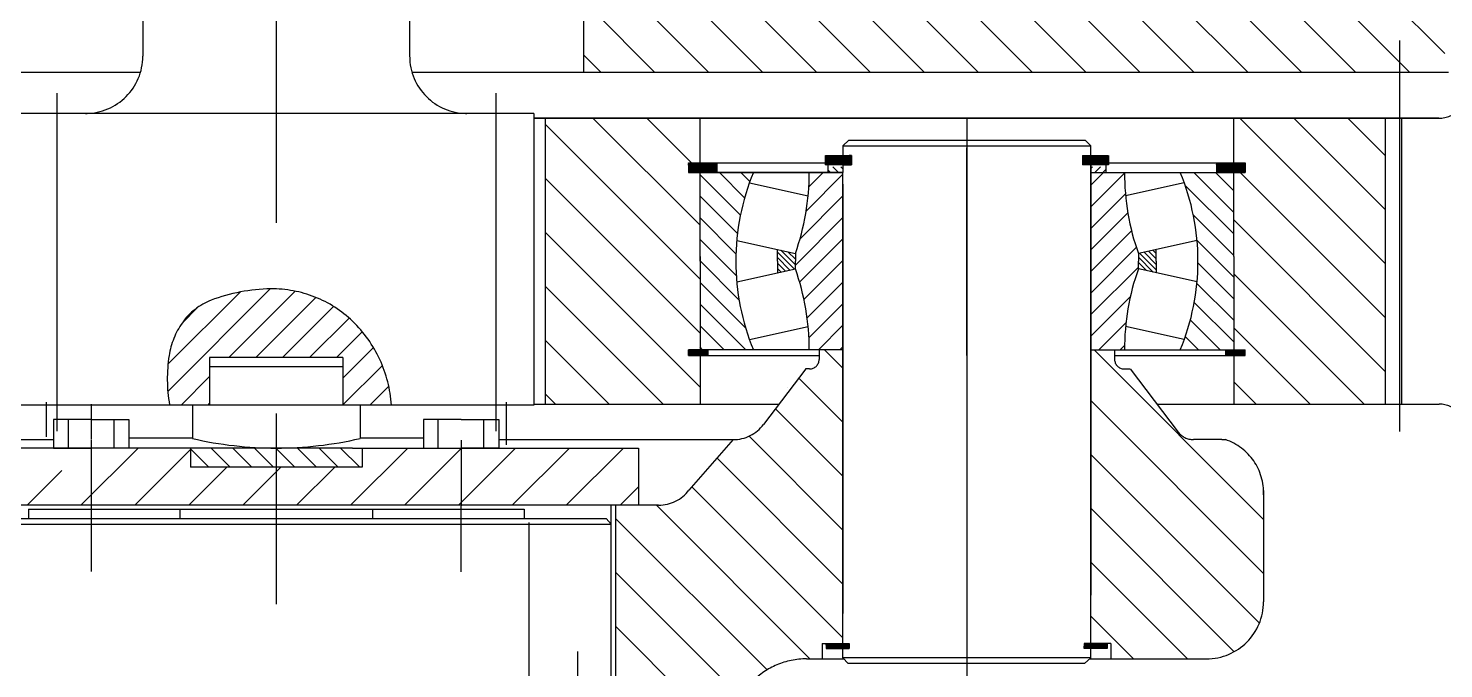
# Model space of a CAD drawing. Header units: millimetres. Extents: x -254 to 20771, y -723 to 14152.
# Drawn here: x 3524 to 4266, y 6045 to 6381 of the extents above; entities that cross this region are included whole.
import ezdxf

# ---------------------------------------------------------------- set-up
doc = ezdxf.new("R2010")
doc.units = ezdxf.units.MM
doc.header["$LTSCALE"] = 500
doc.linetypes.add('G', pattern=[2, 1.25, -0.25, 0.25, -0.25])
doc.linetypes.add('K', pattern=[2.5, 1.25, -0.25, 0.25, -0.25, 0.25, -0.25])
doc.layers.add('05', color=4, linetype='G')
doc.layers.add('07', color=6, linetype='K')
pattern_1 = [(135, (-7145.327245796974, 865.9849433247309), (-14.14213562373095, -14.14213562373095), [])]
pattern_2 = [(314.9999999978389, (1904.590940762768, 9423.83018084427), (-0.07071067812132184, -0.07071067811598766), [])]
pattern_3 = [(224.9999999976978, (-5391.027444942993, 9423.830181128436), (0.07071067811581348, -0.07071067812149602), [])]
pattern_4 = [(44.99999999999999, (-7145.327245796974, 862.9849433247309), (-0.07071067811865474, 0.07071067811865477), [])]

# ---------------------------------------------------------------- blocks, each defined once
blk = doc.blocks.new('weretyrtyryry')
at = {"layer": '07', "linetype": 'K'}
h = blk.add_hatch(dxfattribs=at)
h.set_pattern_fill('_USER', color=6, scale=20, angle=135, style=0, pattern_type=0)
h.set_pattern_definition(pattern_1)
h.paths.add_polyline_path([(-1468.548252279457, 4732.43407762397), (-1506.056066658059, 4732.43407762397), (-1506.056066658059, 4726.43407762397), (-1510.056066658051, 4726.43407762397, -0.04371584273154108), (-1510.551920163887, 4726.43407762397), (-1514.056066658059, 4726.43407762397), (-1514.056066658059, 4732.43407762397), (-1521.57325227928, 4732.43407762397), (-1521.57325227928, 4742.43407762397), (-1929.335752279281, 4742.43407762397), (-1929.335752279281, 4700.422077623971), (-1944.335752279281, 4700.422077623971), (-1944.335752279281, 4667.43407762397), (-1510.447025803083, 4667.43407762397), (-1468.548252279457, 4690.319019373572)])
h.paths.add_polyline_path([(-1415.548252279283, 4719.267406420007), (-1448.548252279188, 4701.242939013846), (-1448.548252279188, 4673.43407762397), (-1434.923252279283, 4673.43407762397), (-1434.923252279283, 4658.43407762397), (-1415.548252279283, 4658.434077623973)])
h.paths.add_polyline_path([(-1415.548252279283, 4719.267406420007), (-1415.548252279283, 4732.43407762397), (-1448.548252279192, 4732.43407762397), (-1448.548252279188, 4701.242939013846)])
h.paths.add_polyline_path([(-2266.760752279284, 4700.422077623971), (-2281.760752279284, 4700.422077623971), (-2281.760752279288, 4742.43407762397), (-2570.685752279283, 4742.43407762397), (-2570.685752279283, 4682.759077619685), (-2590.439851870686, 4682.759077619685), (-2590.439851870686, 4667.434077623973), (-2266.760752279284, 4667.434077623973)])
h.paths.add_polyline_path([(-1733.463340012842, 4642.908670253619), (-1733.463340012842, 4689.547507826253), (-1697.463340012842, 4689.547507826253), (-1697.463340012842, 4642.908670253619)], flags=9)
h.paths.add_polyline_path([(-1884.826314279921, 4656.559677623969), (-1884.826314279921, 4687.224477623971), (-1848.826314279921, 4687.224477623971), (-1848.826314279921, 4656.559677623969)], flags=9)
h.paths.add_polyline_path([(-1667.9571240184, 4711.338515558145), (-1652.786124902572, 4711.338515558145), (-1652.786124902572, 4731.030823250454), (-1667.9571240184, 4731.030823250454)], flags=24)
h.paths.add_polyline_path([(-1519.345536915584, 4720.062890649562), (-1504.174537799756, 4720.062890649562), (-1504.174537799756, 4739.755198341871), (-1519.345536915584, 4739.755198341871)], flags=24)
h = blk.add_hatch(dxfattribs=at)
h.set_pattern_fill('_USER', color=6, scale=20, angle=44.99999999999999, style=0, pattern_type=0)
h.set_pattern_definition([(44.99999999999999, (-7145.327245796974, 865.9849433247309), (-14.14213562373095, 14.14213562373095), [])])
h.paths.add_polyline_path([(-2722.123252279283, 4630.081550040286), (-2775.708510538085, 4658.434077623973), (-2776.173252279283, 4658.434077623973), (-2776.173252279283, 4657.43407762397), (-2795.548252279283, 4657.43407762397), (-2795.548252279283, 4434.883899665114), (-2730.673252279283, 4418.013714809593), (-2730.673252279283, 4478.43407762397, -0.289261294317525), (-2722.123252279283, 4491.976510935601)])
h.paths.add_polyline_path([(-2730.548252279283, 4673.43407762397), (-2752.548252279283, 4673.43407762397), (-2752.548252279283, 4646.179739724612), (-2722.123252279283, 4630.081550040286), (-2722.123252279283, 4644.951890301432, -0.2867567683141176), (-2730.548252279283, 4658.43407762397)])
h.paths.add_polyline_path([(-2752.548252279283, 4673.43407762397), (-2764.791452480024, 4673.43407762397), (-2764.791452480024, 4669.43407762397), (-2771.791452480024, 4669.43407762397), (-2771.791452480024, 4673.43407762397), (-2776.173252279283, 4673.43407762397), (-2776.173252279283, 4658.679977400603), (-2752.548252279283, 4646.179739724612)])
h.paths.add_polyline_path([(-2730.673252279283, 4418.013714809593), (-2795.548252279283, 4434.883899665114), (-2795.548252279283, 4307.43407762397), (-2808.828252279282, 4307.43407762397), (-2808.828252279282, 4257.43407762397), (-2784.923252279283, 4257.43407762397), (-2784.923252279283, 4238.43407762397), (-2730.673252279283, 4238.43407762397)])
h.paths.add_polyline_path([(-2834.828252279282, 4307.43407762397), (-2866.898252279281, 4307.43407762397), (-2866.898252279281, 4257.43407762397), (-2834.828252279282, 4257.43407762397)])
h.paths.add_polyline_path([(-1415.548252279283, 4641.286308918956), (-1488.973252279282, 4612.324624745092), (-1488.973252279282, 4530.070566086335), (-1415.548252279283, 4522.055437070892)])
h.paths.add_polyline_path([(-1458.548252279283, 4642.165733863218), (-1466.548252279432, 4647.183314599766), (-1466.548252279432, 4652.347866202159), (-1468.548252279457, 4652.347866202159), (-1468.548252279457, 4673.43407762397), (-1470.548252279283, 4673.43407762397), (-1470.548252279283, 4668.43407762397), (-1477.548252279283, 4668.43407762397), (-1477.548252279283, 4673.43407762397), (-1480.548252279283, 4673.43407762397), (-1480.548252279283, 4658.43407762397, -0.2867567683141442), (-1488.973252279282, 4644.951890301432), (-1488.973252279282, 4612.324624745092), (-1458.548252279283, 4624.325431568242)])
h.paths.add_polyline_path([(-1415.548252279283, 4657.43407762397), (-1434.923252279283, 4657.43407762397), (-1434.923252279283, 4673.43407762397), (-1448.548252279192, 4673.43407762397), (-1448.548252279188, 4652.347866202159), (-1450.548252279217, 4652.347866202159), (-1450.548252279217, 4647.183314599766), (-1458.548252279283, 4642.165733863203), (-1458.548252279283, 4624.325431568239), (-1415.548252279283, 4641.286308918956)])
h.paths.add_polyline_path([(-1415.548252279283, 4522.055437070892), (-1488.973252279282, 4530.070566086335), (-1488.973252279282, 4491.976510935601, -0.2892612943175812), (-1480.423252279283, 4478.43407762397), (-1480.423252279283, 4391.396765314832), (-1415.548252279283, 4384.642119981389)])
h.paths.add_polyline_path([(-1415.548252279283, 4384.642119981389), (-1480.423252279283, 4391.396765314832), (-1480.423252279283, 4264.85186386876), (-1426.098252279282, 4253.4547937397), (-1426.098252279282, 4257.43407762397), (-1402.268252279284, 4257.43407762397), (-1402.268252279284, 4307.43407762397), (-1407.518252279597, 4307.43407762397), (-1415.548252279283, 4307.43407762397)])
h.paths.add_polyline_path([(-1426.098252279282, 4253.454793739696), (-1480.423252279283, 4264.85186386876), (-1480.423252279283, 4238.43407762397), (-1426.098252279282, 4238.43407762397)])
h.paths.add_polyline_path([(-1344.19825227928, 4307.43407762397), (-1376.26825227928, 4307.43407762397), (-1376.268252279284, 4257.43407762397), (-1344.19825227928, 4257.43407762397)])
h.paths.add_polyline_path([(-1456.002069527733, 4561.264696698367), (-1440.831070411905, 4561.264696698367), (-1440.831070411905, 4580.957004390675), (-1456.002069527733, 4580.957004390675)], flags=24)
h = blk.add_hatch(dxfattribs=at)
h.set_pattern_fill('_USER', color=6, scale=20, angle=135, style=0, pattern_type=0)
h.set_pattern_definition(pattern_1)
h.paths.add_polyline_path([(-1883.218252256918, 4570.93407762397), (-1883.218252256918, 4614.934077619033), (-1889.313107205553, 4614.934077619033), (-1889.313107205549, 4617.934077619033), (-1883.218252256918, 4617.934077619033), (-1883.218252256915, 4643.43407762397), (-1964.466902470931, 4643.43407762397), (-1964.466902470931, 4493.43407762397), (-1883.218252255456, 4493.43407762397), (-1883.218252255936, 4518.934077634261), (-1889.313107207416, 4518.934077634491), (-1889.313107207307, 4521.934077628801), (-1883.218252255994, 4521.934077628808)])
h.paths.add_polyline_path([(-1603.218252301735, 4567.261940249438), (-1603.218252302586, 4521.9340776237), (-1597.123397354781, 4521.934077623471), (-1597.123397354897, 4518.934077623471), (-1603.218252302644, 4518.9340776237), (-1603.218252303128, 4493.43407762397), (-1523.776999174408, 4493.43407762397), (-1523.776999174408, 4598.596669339662)])
h.paths.add_polyline_path([(-1597.123397353031, 4614.934077619033), (-1603.218252301665, 4614.934077619033), (-1603.218252301665, 4570.93407762397), (-1603.218252301735, 4567.261940249438), (-1523.776999174408, 4598.596669339662), (-1523.776999174408, 4643.43407762397), (-1554.387297776228, 4643.43407762397), (-1601.073836756726, 4617.934077619033), (-1597.123397353031, 4617.934077619033)])
h.paths.add_polyline_path([(-1603.218252301665, 4643.43407762397), (-1603.218252301665, 4617.934077619033), (-1601.073836756726, 4617.934077619033), (-1554.387297776224, 4643.43407762397)], flags=17)
h.paths.add_polyline_path([(-1940.202411512919, 4581.408595576726), (-1940.202411512919, 4650.422077623971), (-1904.197687103469, 4650.422077623971), (-1904.197687103469, 4581.408595576726)], flags=9)
h.paths.add_polyline_path([(-1553.296297134924, 4527.224266686735), (-1538.125298019097, 4527.224266686735), (-1538.125298019097, 4546.916574379044), (-1553.296297134924, 4546.916574379044)], flags=24)
h.paths.add_polyline_path([(-1610.319689691218, 4607.661967625438), (-1595.14869057539, 4607.661967625438), (-1595.14869057539, 4627.354275317746), (-1610.319689691218, 4627.354275317746)], flags=9)
h = blk.add_hatch(dxfattribs=at)
h.set_pattern_fill('_USER', color=6, scale=0.1, angle=44.99999999999999, style=0, pattern_type=0)
h.set_pattern_definition(pattern_4)
h.paths.add_polyline_path([(-1889.313107205549, 4619.934077619033), (-1889.313107205549, 4614.934077619033), (-1883.218252256918, 4614.934077619033), (-1883.218252256918, 4619.934077619033)])
h.paths.add_polyline_path([(-1883.218252256918, 4619.934077619033), (-1883.218252256918, 4614.934077619033), (-1874.178067765026, 4614.934077619033), (-1874.178067765026, 4619.934077619033)])
h = blk.add_hatch(dxfattribs=at)
h.set_pattern_fill('_USER', color=6, scale=0.1, angle=135, style=0, pattern_type=0)
h.set_pattern_definition([(135, (-7145.327245796974, 866.9849433247309), (-0.07071067811865478, -0.07071067811865474), [])])
h.paths.add_polyline_path([(-1817.548615736336, 4623.934077619033), (-1817.548615736336, 4618.934077619033), (-1808.218252279292, 4618.934077619033), (-1808.218252279292, 4623.934077619033)])
h.paths.add_polyline_path([(-1808.218252279292, 4618.934077619033), (-1803.806345288695, 4618.934077619033), (-1803.806345288695, 4623.934077619033), (-1808.218252279292, 4623.934077619033)])
h = blk.add_hatch(dxfattribs=at)
h.set_pattern_fill('_USER', color=6, scale=0.1, angle=135, style=0, pattern_type=0)
h.set_pattern_definition([(44.99999999999999, (3658.890741238391, 866.9849433247291), (0.07071067811865475, -0.07071067811865477), [])])
h.paths.add_polyline_path([(-1668.887888822244, 4623.934077619033), (-1668.887888822244, 4618.934077619033), (-1678.218252279288, 4618.934077619033), (-1678.218252279288, 4623.934077619033)])
h.paths.add_polyline_path([(-1678.218252279292, 4618.934077619033), (-1682.630159269886, 4618.934077619033), (-1682.630159269886, 4623.934077619033), (-1678.218252279292, 4623.934077619033)])
h = blk.add_hatch(dxfattribs=at)
h.set_pattern_fill('_USER', color=6, scale=0.1, angle=44.99999999999999, style=0, pattern_type=0)
h.set_pattern_definition(pattern_4)
h.paths.add_polyline_path([(-1603.218252301662, 4619.934077619033), (-1612.25843679354, 4619.934077619033), (-1612.258436793525, 4614.934077619037), (-1603.218252301665, 4614.934077619033)])
h.paths.add_polyline_path([(-1597.123397353012, 4619.934077619037), (-1603.218252301665, 4619.934077619037), (-1603.218252301665, 4614.934077619033), (-1601.073836756726, 4614.934077619033), (-1597.123397353005, 4617.091791748506)], flags=16)
h.paths.add_polyline_path([(-1610.319689691218, 4604.661967625438), (-1595.14869057539, 4604.661967625438), (-1595.14869057539, 4624.354275317746), (-1610.319689691218, 4624.354275317746)], flags=9)
h = blk.add_hatch(dxfattribs=at)
h.set_pattern_fill('_USER', color=6, scale=0.1, angle=44.99999999999999, style=0, pattern_type=0)
h.set_pattern_definition([(135.0000000001876, (3658.890741250709, 862.984943342417), (0.07071067811842324, 0.07071067811888626), [])])
h.paths.add_polyline_path([(-1603.218252301647, 4619.934077619491), (-1597.123397353016, 4619.934077619513), (-1597.123397352998, 4614.934077619513), (-1603.218252301633, 4614.934077619491)])
h.paths.add_polyline_path([(-1612.25843679354, 4619.934077619462), (-1603.218252301647, 4619.934077619495), (-1603.218252301633, 4614.934077619491), (-1612.258436793525, 4614.934077619462)])
at = {"layer": '07', "linetype": 'K', "ltscale": 0.8}
h = blk.add_hatch(dxfattribs=at)
h.set_pattern_fill('U', color=6, scale=8, angle=134.9999999882484, style=0, pattern_type=0)
h.set_pattern_definition([(134.9999999882484, (-1743.218252279292, 4614.934077619033), (-5.656854250652621, -5.656854248332139), [])])
edge = h.paths.add_edge_path()
edge.add_arc((-1743.218252279292, 4568.43407762401), 121.2499999811928, 157.4490302580633, 180.0000000000001, ccw=False)
edge.add_line((-1855.19732396638, 4614.934077619033), (-1883.218252256918, 4614.934077619033))
edge.add_line((-1883.218252256918, 4614.934077619033), (-1883.218252256918, 4568.434077624006))
edge.add_line((-1883.218252256918, 4568.434077624006), (-1883.218252256042, 4521.934077628806))
edge.add_line((-1883.218252256042, 4521.934077628808), (-1855.19732396638, 4521.934077628981))
edge.add_arc((-1743.218252279292, 4568.434077624006), 121.2499999811928, 180, 202.5509697419367, ccw=False)
edge = h.paths.add_edge_path()
edge.add_line((-1631.239180592203, 4521.934077628983), (-1603.218252302542, 4521.93407762881))
edge.add_line((-1603.218252302542, 4521.934077628808), (-1603.218252301665, 4568.434077624008))
edge.add_line((-1603.218252301665, 4568.434077624006), (-1603.218252301665, 4614.934077619033))
edge.add_line((-1603.218252301665, 4614.934077619033), (-1631.239180592203, 4614.934077619033))
edge.add_arc((-1743.218252279292, 4568.43407762401), 121.249999981193, 359.99999999999994, 382.5509697419367, ccw=False)
edge.add_arc((-1743.218252279292, 4568.434077624006), 121.2499999811929, 337.44903025806326, 360, ccw=False)
h = blk.add_hatch(dxfattribs=at)
h.set_pattern_fill('U', color=6, scale=8, angle=224.9999999647452, style=0, pattern_type=0)
h.set_pattern_definition([(224.9999999647452, (-1743.218252279292, 4614.934077619033), (5.656854246011647, -5.656854252973114), [])])
edge = h.paths.add_edge_path()
edge.add_line((-1825.905752278921, 4521.934077628983), (-1808.218252265162, 4521.934077628903))
edge.add_line((-1808.218252265162, 4521.934077628903), (-1808.227552264905, 4614.934077619035))
edge.add_line((-1808.227552264905, 4614.934077619033), (-1825.905752278921, 4614.934077619033))
edge.add_arc((-1953.218252258279, 4614.934077619033), 127.3124999793561, 340.5215562889446, 360, ccw=False)
edge.add_line((-1833.192227070866, 4572.481446031525), (-1833.192227070866, 4568.434077624006))
edge.add_line((-1833.192227070866, 4568.434077624006), (-1833.192227070866, 4564.386709216487))
edge.add_arc((-1953.218252258279, 4521.934077628983), 127.3124999793562, 360, 379.47844371105543, ccw=False)
edge = h.paths.add_edge_path()
edge.add_line((-1678.218252293422, 4521.934077628903), (-1660.530752279663, 4521.934077628983))
edge.add_arc((-1533.218252300305, 4521.934077628983), 127.3124999793563, 160.5215562889447, 180, ccw=False)
edge.add_line((-1653.244277487718, 4564.386709216491), (-1653.244277487718, 4568.43407762401))
edge.add_line((-1653.244277487718, 4568.434077624006), (-1653.244277487718, 4572.481446031525))
edge.add_arc((-1533.218252300305, 4614.934077619033), 127.3124999793559, 180, 199.4784437110554, ccw=False)
edge.add_line((-1660.530752279663, 4614.934077619033), (-1678.208952293679, 4614.934077619033))
edge.add_line((-1678.208952293679, 4614.934077619033), (-1678.218252293422, 4521.934077628899))
at = {"layer": '07', "linetype": 'K'}
h = blk.add_hatch(dxfattribs=at)
h.set_pattern_fill('_USER', color=6, scale=3, angle=135, style=0, pattern_type=0)
h.set_pattern_definition([(135, (-7145.327245796974, 865.9849433247309), (-2.121320343559643, -2.121320343559642), [])])
h.paths.add_polyline_path([(-1816.1760261697, 4617.934077619033), (-1816.1760261697, 4614.934077619033), (-1808.218252279292, 4614.934077619033), (-1808.218252279292, 4617.934077619037)])
h = blk.add_hatch(dxfattribs=at)
h.set_pattern_fill('_USER', color=6, scale=3, angle=135, style=0, pattern_type=0)
h.set_pattern_definition([(44.99999999999999, (3658.890741238391, 865.9849433247291), (2.121320343559642, -2.121320343559643), [])])
h.paths.add_polyline_path([(-1670.260478388884, 4617.934077619033), (-1670.260478388884, 4614.934077619033), (-1678.218252279288, 4614.934077619033), (-1678.218252279288, 4617.934077619037)])
h = blk.add_hatch(dxfattribs=at)
h.set_pattern_fill('_USER', color=6, scale=3, angle=44.99999999999999, style=0, pattern_type=0)
h.set_pattern_definition([(44.99999999999999, (-7145.327245796974, 865.9849433247309), (-2.121320343559642, 2.121320343559643), [])])
h.paths.add_polyline_path([(-1612.258436793525, 4617.934077619462), (-1603.218252301633, 4617.934077619491), (-1603.218252301622, 4614.934077619495), (-1612.258436793514, 4614.934077619462)])
at = {"layer": '07', "linetype": 'K', "ltscale": 0.8}
h = blk.add_hatch(dxfattribs=at)
h.set_pattern_fill('U', color=6, scale=2, angle=134.9999999882484, style=0, pattern_type=0)
h.set_pattern_definition([(134.9999999882484, (-1743.218252279292, 4614.934077619033), (-1.414213562663155, -1.414213562083035), [])])
h.paths.add_polyline_path([(-1842.567227071077, 4562.310816359313), (-1833.192227070866, 4564.386709216491), (-1833.192227070866, 4568.434077624006), (-1833.192227070866, 4572.481446031525), (-1842.567227071077, 4574.557338888702), (-1842.567227071077, 4568.434077624006)])
h.paths.add_polyline_path([(-1643.869277487507, 4568.434077624006), (-1643.869277487507, 4574.557338888702), (-1653.244277487718, 4572.481446031525), (-1653.244277487718, 4568.434077624006), (-1653.244277487718, 4564.386709216491), (-1643.869277487507, 4562.310816359313)])
at = {"layer": '07', "linetype": 'K'}
h = blk.add_hatch(dxfattribs=at)
h.set_pattern_fill('_USER', color=6, scale=10, angle=44.99999999999999, style=0, pattern_type=0)
h.set_pattern_definition([(44.99999999999999, (-3402.529789341874, 6191.239508634389), (-7.071067811865474, 7.071067811865476), [])])
h.paths.add_polyline_path([(-2154.7996864016, 4536.169690651068, 0.1145785963615381), (-2161.761019929667, 4518.923976483617, 0.08206382971309796), (-2161.547663822474, 4493.122363539262, 0.0008389210898826423), (-2161.514624168738, 4492.93407762397), (-2140.548252279283, 4492.93407762397), (-2140.548252279283, 4517.93407762397), (-2105.548252279283, 4517.93407762397), (-2105.548252279283, 4553.864544313645, 0.01177764112089344), (-2108.40715398075, 4553.89502973498, 0.08824449725197735), (-2139.741903545591, 4547.903682876162, 0.1496071381042192)])
h.paths.add_polyline_path([(-2105.548252279283, 4517.93407762397), (-2070.548252279283, 4517.93407762397), (-2070.548252279283, 4492.93407762397), (-2045.14460294679, 4492.93407762397, 0.1872768381045967), (-2065.508029368573, 4536.910096053234, 0.1852399639918359), (-2105.548252279283, 4553.864544313645)])
h = blk.add_hatch(dxfattribs=at)
h.set_pattern_fill('_USER', color=6, scale=20, angle=135, style=0, pattern_type=0)
h.set_pattern_definition(pattern_1)
h.paths.add_polyline_path([(-2532.878252279281, 4520.487047514849), (-2540.493609762858, 4521.934077626243), (-2545.378252279281, 4521.934077626058), (-2545.378252279281, 4516.934077629085, -0.4142135623737038), (-2550.378252279292, 4511.934077629085), (-2551.270497455111, 4511.934077629088), (-2552.457831812599, 4511.934077629088), (-2553.496089218492, 4511.934077629088), (-2578.764718171626, 4478.796331859678, -0.2339646167216591), (-2586.716625998108, 4474.859925012184), (-2601.666893196105, 4474.859925012184), (-2603.548252279283, 4474.859925012184, 0.3325702657033952), (-2623.548252279283, 4445.859925012206), (-2623.548252279283, 4389.859925007211, 0.1229571111519512), (-2620.027097626598, 4375.757770949305), (-2540.691923220571, 4367.859925007211), (-2532.878252279299, 4367.859925007211)])
h.paths.add_polyline_path([(-2620.027097626598, 4375.757770949305, 0.2771414954476824), (-2593.548252279283, 4359.859925007211), (-2543.483167449134, 4359.859925007211), (-2543.483167449134, 4368.137794402079)])
h.paths.add_polyline_path([(-2283.598252279282, 4440.43407762397), (-2306.328442908396, 4440.43407762397, -0.2337904162051324), (-2322.224243088715, 4448.296386878716), (-2345.297868768344, 4474.859925012184, -0.2339646167216165), (-2361.201684421309, 4482.732738707171), (-2365.77919007106, 4488.735763990448), (-2402.878252279281, 4495.785132353718), (-2402.878252279281, 4383.696761437957), (-2402.878252279281, 4367.859925007211), (-2392.034901189318, 4367.859925007211), (-2392.034901189318, 4359.859925007211), (-2383.808252279285, 4359.859925007211, -0.414213562373105), (-2343.808252279285, 4319.859925007211), (-2343.808252279281, 4203.43407762397), (-2288.424655533892, 4203.43407762397), (-2283.598252279282, 4208.26048087858)])
h.paths.add_polyline_path([(-1808.218252279288, 4521.934077628903), (-1820.718252279292, 4521.934077628888), (-1820.718252279292, 4516.934077629085, -0.4142135623730112), (-1825.718252279292, 4511.934077629085), (-1827.627831812601, 4511.934077629085), (-1849.894820137257, 4482.732738707167, -0.233964616721616), (-1865.798635790221, 4474.859925012184), (-1889.006234294879, 4448.316036414872, -0.2341162140597938), (-1904.917019230094, 4440.43407762397), (-1927.498252279283, 4440.43407762397), (-1927.49825227928, 4208.607674369363), (-1922.32465553389, 4203.43407762397), (-1867.288252279281, 4203.43407762397), (-1867.288252279284, 4319.859925007211, -0.4142135623730998), (-1827.288252279284, 4359.859925007211), (-1819.061603369255, 4359.859925007211), (-1819.061603369255, 4367.859925007211), (-1808.218252279288, 4367.859925007211)])
h.paths.add_polyline_path([(-1587.548252279283, 4448.116794003312, 0.3113914953812779), (-1607.548252279283, 4474.859925007211), (-1609.42961136246, 4474.859925007211), (-1624.379878560458, 4474.859925007211, -0.2339646167216349), (-1632.33178638694, 4478.796331854704), (-1657.600415343864, 4511.934077629085), (-1658.638672745974, 4511.934077629085), (-1659.826007103462, 4511.934077629085), (-1660.718252279281, 4511.934077629085, -0.4142135623737038), (-1665.718252279292, 4516.934077629085), (-1665.718252279288, 4521.934077628885), (-1678.218252279285, 4521.934077628903), (-1678.218252279277, 4411.990754890612), (-1587.548252279283, 4402.550389690099)])
h.paths.add_polyline_path([(-1587.548252279283, 4402.550389690099), (-1678.218252279277, 4411.990754890616), (-1678.218252279277, 4367.859925007211), (-1667.613337109438, 4367.859925007211), (-1667.613337109435, 4359.859925007211), (-1617.548252279283, 4359.859925007211, 0.4142135623730906), (-1587.548252279283, 4389.859925007211)])
h.paths.add_polyline_path([(-2543.102840589831, 4358.300208250999), (-2527.931841474003, 4358.300208250999), (-2527.931841474003, 4377.992515943308), (-2543.102840589831, 4377.992515943308)], flags=9)
h.paths.add_polyline_path([(-1896.267630645822, 4341.512366929692), (-1881.096631529994, 4341.512366929692), (-1881.096631529994, 4361.204674622), (-1896.267630645822, 4361.204674622)], flags=24)
at = {"layer": '07', "linetype": 'K', "ltscale": 0.8}
h = blk.add_hatch(dxfattribs=at)
h.set_pattern_fill('_USER', color=6, scale=0.1, angle=44.99999999999999, style=0, pattern_type=0)
h.set_pattern_definition(pattern_2)
h.paths.add_polyline_path([(-1879.018461501086, 4521.934077634101), (-1879.018461501199, 4518.934077634101), (-1889.313107207419, 4518.934077634491), (-1889.313107207307, 4521.934077634491)])
h = blk.add_hatch(dxfattribs=at)
h.set_pattern_fill('_USER', color=6, scale=0.1, angle=44.99999999999999, style=0, pattern_type=0)
h.set_pattern_definition(pattern_2)
h.paths.add_polyline_path([(-1879.018461501086, 4521.934077634101), (-1879.018461501199, 4518.934077634105), (-1889.313107207419, 4518.934077634491), (-1889.313107207307, 4521.934077634491)])
h = blk.add_hatch(dxfattribs=at)
h.set_pattern_fill('_USER', color=6, scale=0.1, angle=44.99999999999999, style=0, pattern_type=0)
h.set_pattern_definition(pattern_3)
h.paths.add_polyline_path([(-1607.418043060998, 4521.934077623522), (-1607.418043061121, 4518.934077623522), (-1597.123397354901, 4518.934077623111), (-1597.123397354777, 4521.934077623111)])
h = blk.add_hatch(dxfattribs=at)
h.set_pattern_fill('_USER', color=6, scale=0.1, angle=44.99999999999999, style=0, pattern_type=0)
h.set_pattern_definition(pattern_3)
h.paths.add_polyline_path([(-1607.418043060998, 4521.934077623522), (-1607.418043061121, 4518.934077623522), (-1597.123397354901, 4518.934077623111), (-1597.123397354777, 4521.934077623111)])
at = {"layer": '07', "linetype": 'K'}
h = blk.add_hatch(dxfattribs=at)
h.set_pattern_fill('_USER', color=6, scale=20, angle=44.99999999999999, style=0, pattern_type=0)
h.set_pattern_definition([(44.99999999999999, (-3402.529789341874, 6191.239508634389), (-14.14213562373095, 14.14213562373095), [])])
h.paths.add_polyline_path([(-1915.548252279283, 4440.43407762397), (-1915.548252279283, 4470.43407762397), (-2008.587905812694, 4470.43407762397), (-2008.671433589481, 4440.43407762397)])
h.paths.add_polyline_path([(-2060.548252279283, 4470.43407762397), (-2060.548252279283, 4460.43407762397), (-2105.548252279283, 4460.43407762397), (-2105.548252279283, 4440.43407762397), (-2008.671433589481, 4440.43407762397), (-2008.587905812694, 4470.43407762397)])
h.paths.add_polyline_path([(-2105.548252279283, 4440.43407762397), (-2105.548252279283, 4460.43407762397), (-2150.548252279283, 4460.43407762397), (-2150.548252279283, 4470.434077623973), (-2202.570868514706, 4470.434077623973), (-2202.570868514706, 4440.43407762397)])
h.paths.add_polyline_path([(-2294.77882094803, 4470.434077623973), (-2295.548252279283, 4470.434077623973), (-2295.548252279283, 4440.43407762397), (-2202.570868514706, 4440.43407762397), (-2202.570868514706, 4456.32149355605)])
h.paths.add_polyline_path([(-2170.910949860181, 4441.421077490653), (-2155.739950744357, 4441.421077490653), (-2155.739950744357, 4461.11338518296), (-2170.910949860181, 4461.11338518296)], flags=24)
h = blk.add_hatch(dxfattribs=at)
h.set_pattern_fill('_USER', color=6, scale=8, angle=-45.00000000000001, style=0, pattern_type=0)
h.set_pattern_definition([(315, (-3402.529789341874, 6191.239508634389), (5.656854249492381, 5.656854249492379), [])])
h.paths.add_polyline_path([(-2105.548252279283, 4470.434077623971), (-2105.548252279283, 4460.43407762397), (-2060.548252279283, 4460.43407762397), (-2060.548252279283, 4470.43407762397), (-2065.548252279283, 4470.43407762397)])
h.paths.add_polyline_path([(-2105.548252279283, 4460.43407762397), (-2105.548252279283, 4470.434077623971), (-2145.548252279283, 4470.434077623973), (-2150.548252279283, 4470.434077623973), (-2150.548252279283, 4460.43407762397)])
at = {"layer": '07', "linetype": 'K', "ltscale": 0.8}
h = blk.add_hatch(dxfattribs=at)
h.set_pattern_fill('_USER', color=6, scale=0.1, angle=44.99999999999999, style=0, pattern_type=0)
h.set_pattern_definition([(44.99999999999999, (1904.471722619577, -536.5361783456701), (-0.07071067811865474, 0.07071067811865477), [])])
h.paths.add_polyline_path([(-1817.061603369255, 4367.859925007211), (-1817.061603369255, 4365.359925007207), (-1804.925246291785, 4365.359925007211), (-1804.925246291785, 4367.859925007211)])
h = blk.add_hatch(dxfattribs=at)
h.set_pattern_fill('_USER', color=6, scale=0.1, angle=44.99999999999999, style=0, pattern_type=0)
h.set_pattern_definition([(135, (-5391.146663098267, -536.5361783456683), (0.07071067811865477, 0.07071067811865474), [])])
h.paths.add_polyline_path([(-1669.613337109442, 4367.859925007211), (-1669.613337109438, 4365.359925007211), (-1681.749694186912, 4365.359925007211), (-1681.749694186909, 4367.859925007211)])
at = {"layer": '05', "color": 4, "linetype": 'G', "ltscale": 0.8}
blk.add_line((-2105.548252279283, 5088.605205161479), (-2105.548252279283, 3453.043283017312), dxfattribs=at)
at = {"layer": '05', "color": 4, "linetype": 'G'}
blk.add_line((-1743.218252279281, 4643.43407762397), (-1743.218252279281, 4316.662972804166), dxfattribs=at)
at = {"layer": '07', "color": 6, "linetype": 'K', "ltscale": 0.8}
for p, q in [((-2175.548252279283, 4796.93407762397), (-2175.548252279283, 4675.93407762397)), ((-2035.548252279283, 4796.93407762397), (-2035.548252279283, 4675.93407762397)), ((-1944.335752279281, 4700.422077623971), (-1944.335752279281, 4667.434077623973)), ((-1516.268252279284, 4684.168933876022), (-1516.268252279284, 4479.119597728484)), ((-2176.930076236773, 4667.434077623973), (-2720.548252279283, 4667.434077623973)), ((-1490.548252279283, 4667.43407762397), (-2034.166428321792, 4667.43407762397)), ((-1944.335752279281, 4667.43407762397), (-2034.166428321792, 4667.43407762397)), ((-2220.694752279282, 4656.561377538012), (-2220.694752279282, 4479.233273124581)), ((-1990.401752279284, 4656.561377538012), (-1990.401752279284, 4479.233273124581)), ((-1970.406752279281, 4645.93407762397), (-2240.689752279284, 4645.93407762397)), ((-1970.406752279281, 4645.93407762397), (-1970.406752279281, 4492.93407762397)), ((-1495.548252279283, 4643.43407762397), (-1970.406752279281, 4643.43407762397)), ((-1970.406752279281, 4643.43407762397), (-1495.548252279283, 4643.43407762397)), ((-1883.218252256918, 4614.934077619033), (-1883.218252256918, 4643.43407762397)), ((-1603.218252301665, 4570.93407762397), (-1603.218252301665, 4643.43407762397)), ((-1523.776999174408, 4643.43407762397), (-1523.776999174408, 4493.43407762397)), ((-1515.173252279283, 4643.43407762397), (-1515.173252279283, 4493.43407762397)), ((-1808.218252279292, 4628.934077619033), (-1808.218252279292, 4614.934077619033)), ((-1743.218252279292, 4518.934077628943), (-1743.218252279292, 4627.934077618997)), ((-1678.218252279277, 4360.359925007211), (-1678.218252279292, 4628.934077619033)), ((-1889.313107205549, 4618.934077619037), (-1889.313107205553, 4614.934077619033)), ((-1678.218252279292, 4618.859925007211), (-1678.218252279292, 4393.264181182753)), ((-1597.123397353016, 4619.934077619513), (-1597.123397352998, 4614.934077619513)), ((-1597.123397353016, 4619.934077619513), (-1597.123397352998, 4614.934077619513)), ((-1889.313107205553, 4614.934077619033), (-1808.218252279292, 4614.934077619033)), ((-1808.218252279292, 4614.934077619033), (-1883.218252256918, 4614.934077619033)), ((-1883.218252256918, 4568.434077624006), (-1883.218252256918, 4614.934077619033)), ((-1808.218252265162, 4521.934077628983), (-1808.227552264905, 4614.934077619033)), ((-1678.218252293422, 4521.934077628972), (-1678.208952293679, 4614.934077619033)), ((-1678.218252279292, 4614.934077619033), (-1597.123397353031, 4614.934077619033)), ((-1678.218252279292, 4614.934077619033), (-1603.218252301665, 4614.934077619033)), ((-1857.278543600232, 4609.565725283948), (-1826.490275717815, 4602.748323110034)), ((-1808.218252279288, 4360.359925007211), (-1808.218252279292, 4610.859925007211)), ((-1808.218252279292, 4608.859925007211), (-1808.218252279292, 4383.696761437957)), ((-1629.157960958351, 4609.565725283948), (-1659.946228840769, 4602.748323110034)), ((-1863.980494953283, 4579.298848205442), (-1833.192227070866, 4572.481446031525)), ((-1842.567227071077, 4568.434077624006), (-1842.567227071077, 4574.557338888702)), ((-1622.456009605301, 4579.298848205442), (-1653.244277487718, 4572.481446031525)), ((-1643.869277487507, 4568.434077624006), (-1643.869277487507, 4574.557338888702)), ((-1883.218252256918, 4570.93407762397), (-1883.218252255456, 4493.434077623966)), ((-1842.567227071077, 4568.434077624006), (-1842.567227071077, 4562.310816359313)), ((-1833.192227070866, 4572.481446031525), (-1833.192227070866, 4568.434077624006)), ((-1833.192227070866, 4564.386709216491), (-1833.192227070866, 4568.434077624006)), ((-1653.244277487718, 4572.481446031525), (-1653.244277487718, 4568.434077624006)), ((-1653.244277487718, 4564.386709216491), (-1653.244277487718, 4568.434077624006)), ((-1643.869277487507, 4568.434077624006), (-1643.869277487507, 4562.310816359313)), ((-1603.218252301665, 4570.93407762397), (-1603.218252303124, 4493.43407762397)), ((-1863.980494953283, 4557.569307042573), (-1833.192227070866, 4564.386709216491)), ((-1622.456009605301, 4557.569307042573), (-1653.244277487718, 4564.386709216491)), ((-1857.278543600232, 4527.302429964067), (-1826.490275717815, 4534.119832137982)), ((-1629.157960958351, 4527.302429964067), (-1659.946228840769, 4534.119832137982)), ((-1808.218252279292, 4521.934077628903), (-1889.313107205553, 4521.934077628801)), ((-1808.218252279292, 4521.934077631431), (-1889.313107207307, 4521.934077634491)), ((-1808.218252279292, 4521.934077631431), (-1889.313107207307, 4521.934077634491)), ((-1808.218252279292, 4521.934077628903), (-1889.313107205553, 4521.934077628801)), ((-1889.313107207419, 4518.934077634491), (-1889.313107207307, 4521.934077634491)), ((-1889.313107207419, 4518.934077634491), (-1889.313107207307, 4521.934077634491)), ((-1889.313107207419, 4518.934077634491), (-1820.718252279292, 4518.934077631904)), ((-1889.313107207419, 4518.934077634491), (-1820.718252279292, 4518.934077631904)), ((-1879.018461501199, 4518.934077634101), (-1879.018461501086, 4521.934077634101)), ((-1879.018461501199, 4518.934077634101), (-1879.018461501086, 4521.934077634101)), ((-1820.718252279292, 4521.9340776319), (-1820.718252279292, 4516.934077629085)), ((-1678.218252279292, 4521.934077628903), (-1603.218252302542, 4521.934077628808)), ((-1678.218252279292, 4521.934077626527), (-1597.123397354784, 4521.934077623471)), ((-1678.218252279292, 4521.934077626527), (-1597.123397354784, 4521.934077623471)), ((-1678.218252279292, 4521.934077628903), (-1603.218252302542, 4521.934077628808)), ((-1665.718252279292, 4521.9340776319), (-1665.718252279292, 4516.934077629085)), ((-1665.718252279292, 4518.934077626058), (-1597.123397354897, 4518.934077623471)), ((-1665.718252279292, 4518.934077626058), (-1597.123397354897, 4518.934077623471)), ((-1607.418043061121, 4518.934077623522), (-1607.418043060998, 4521.934077623522)), ((-1607.418043061121, 4518.934077623522), (-1607.418043060998, 4521.934077623522)), ((-1597.123397354897, 4518.934077623468), (-1597.123397354784, 4521.934077623471)), ((-1597.123397354901, 4518.934077623111), (-1597.123397354777, 4521.934077623111)), ((-1597.123397354901, 4518.934077623111), (-1597.123397354777, 4521.934077623111)), ((-1597.123397354897, 4518.934077623468), (-1597.123397354784, 4521.934077623471)), ((-1827.627831812601, 4511.934077629085), (-1849.894820137257, 4482.732738707167)), ((-1826.610497455122, 4511.934077629085), (-1827.79783181261, 4511.934077629085)), ((-1825.718252279299, 4511.934077629085), (-1826.610497455122, 4511.934077629085)), ((-1660.718252279285, 4511.934077629085), (-1659.826007103462, 4511.934077629085)), ((-1659.826007103462, 4511.934077629085), (-1658.638672745974, 4511.934077629085)), ((-1658.638672745974, 4511.934077629085), (-1657.770415343874, 4511.934077629085)), ((-1657.600415343864, 4511.934077629085), (-1632.33178638694, 4478.796331854704)), ((-1837.110497455129, 4501.934077629125), (-1837.110497455129, 4501.934077629132)), ((-1970.406752279281, 4492.93407762397), (-2240.689752279284, 4492.93407762397)), ((-2226.198252279284, 4494.43407762397), (-2226.198252279284, 4476.295131616444)), ((-2202.570868514706, 4493.43407762397), (-2202.570868514706, 4475.295131616444)), ((-2149.548252279283, 4492.93407762397), (-2149.548252279283, 4475.434077623973)), ((-2061.548252279283, 4492.93407762397), (-2061.548252279283, 4475.43407762397)), ((-1984.898252279281, 4494.43407762397), (-1984.898252279281, 4476.295131616444)), ((-1970.406752279281, 4493.43407762397), (-1841.73469469384, 4493.43407762397)), ((-1643.493552462633, 4493.43407762397), (-1495.423252279283, 4493.43407762397)), ((-2222.345868514976, 4485.43407762433), (-2222.345868514976, 4470.434077623973)), ((-2202.570868514706, 4485.43407762433), (-2222.345868514976, 4485.43407762433)), ((-2214.570868514909, 4470.434077623973), (-2214.570868514909, 4485.43407762433)), ((-2202.570868514706, 4485.43407762433), (-2182.795868514428, 4485.43407762433)), ((-2190.570868514495, 4470.434077623973), (-2190.570868514495, 4485.43407762433)), ((-2182.795868514428, 4485.43407762433), (-2182.795868514428, 4470.43407762397)), ((-2028.362905812965, 4485.43407762433), (-2028.362905812965, 4470.43407762397)), ((-2008.587905812694, 4485.43407762433), (-2028.362905812965, 4485.43407762433)), ((-2020.587905812898, 4470.434077623973), (-2020.587905812898, 4485.43407762433)), ((-2008.587905812694, 4485.43407762433), (-1988.812905812416, 4485.43407762433)), ((-1996.587905812483, 4470.43407762397), (-1996.587905812483, 4485.43407762433)), ((-1988.812905812416, 4485.43407762433), (-1988.812905812416, 4470.43407762397)), ((-1984.909823054704, 4490.278295247204), (-1984.909823054704, 4472.139349239678)), ((-2345.297868768344, 4474.859925012184), (-2222.345868514976, 4474.859925012184)), ((-2145.548252279283, 4470.434077623973), (-2295.548252279283, 4470.434077623973)), ((-2222.345868514976, 4470.434077623973), (-2202.570868514706, 4470.434077623973)), ((-2202.570868514706, 4474.859925012184), (-2202.570868514706, 4405.721880429952)), ((-2182.795868514428, 4470.43407762397), (-2202.570868514706, 4470.434077623973)), ((-2182.795868514428, 4475.859925012184), (-2149.548252279283, 4475.859925012184)), ((-2065.548252279283, 4470.43407762397), (-2145.548252279283, 4470.434077623973)), ((-2065.548252279283, 4470.43407762397), (-1915.548252279283, 4470.43407762397)), ((-2061.548252279283, 4475.859925012184), (-2028.347875496054, 4475.859925012184)), ((-2028.362905812965, 4470.43407762397), (-2008.587905812694, 4470.43407762397)), ((-2008.576335037271, 4474.589860000735), (-2008.768832529657, 4405.452083399443)), ((-1988.812905812416, 4470.43407762397), (-2008.587905812694, 4470.43407762397)), ((-1988.800506457263, 4474.859925012188), (-1865.798635790221, 4474.859925012184)), ((-1865.798635790221, 4474.859925012184), (-1889.006234294886, 4448.316036414864)), ((-1609.42961136246, 4474.859925007211), (-1624.379878560458, 4474.859925007211)), ((-1609.42961136246, 4474.859925007211), (-1607.548252279283, 4474.859925007211)), ((-1947.330155533889, 3863.793903061509), (-1947.330155533889, 4451.140974703478)), ((-1587.548252279283, 4448.116794003312), (-1587.548252279283, 4389.859925007211)), ((-1904.917019230094, 4440.43407762397), (-2306.328442908396, 4440.43407762397)), ((-2278.098252279282, 4433.43407762397), (-1932.6510587885, 4433.43407762397)), ((-2235.548252279283, 4438.43407762397), (-2235.548252279283, 4433.43407762397)), ((-2226.198252279284, 4433.43407762397), (-1932.477462043111, 4433.43407762397)), ((-2156.048252279283, 4438.43407762397), (-2156.048252279283, 4433.43407762397)), ((-2055.048252279283, 4438.43407762397), (-2055.048252279283, 4433.43407762397)), ((-1975.548252279283, 4438.43407762397), (-1975.548252279283, 4433.43407762397)), ((-1929.82465553389, 4430.43407762397), (-1932.477462043107, 4433.43407762397)), ((-1929.82465553389, 4210.93407762397), (-1929.82465553389, 4440.43407762397)), ((-1927.498252279283, 4440.43407762397), (-1927.498252279283, 4208.607674369359)), ((-2281.098252279282, 4430.43407762397), (-1929.82465553389, 4430.43407762397)), ((-1973.048252279283, 4431.43407762397), (-1973.048252279283, 3894.434077623926)), ((-1819.061603369255, 4367.859925007211), (-1819.061603369255, 4359.859925007211)), ((-1819.061603369255, 4367.859925007211), (-1804.925246291785, 4367.859925007211)), ((-1817.061603369255, 4367.859925007211), (-1817.061603369255, 4365.359925007211)), ((-1804.925246291785, 4367.859925007207), (-1804.925246291785, 4365.359925007211)), ((-1667.613337109438, 4367.859925007211), (-1681.749694186909, 4367.859925007211)), ((-1681.749694186909, 4367.859925007207), (-1681.749694186912, 4365.359925007211)), ((-1669.613337109438, 4367.859925007211), (-1669.613337109438, 4365.359925007211)), ((-1667.613337109438, 4367.859925007211), (-1667.613337109438, 4359.859925007211)), ((-1827.288252279284, 4359.859925007211), (-1807.75799159931, 4359.859925007211)), ((-1817.061603369255, 4365.359925007211), (-1804.925246291785, 4365.359925007211)), ((-1669.613337109438, 4365.359925007211), (-1681.749694186912, 4365.359925007211)), ((-1678.757991599296, 4359.859925007211), (-1617.548252279283, 4359.859925007211))]:
    blk.add_line(p, q, dxfattribs=at)
at = {"layer": '07', "color": 6, "linetype": 'K'}
for p, q in [((-1964.466902470931, 4643.43407762397), (-1964.466902470931, 4493.43407762397)), ((-1808.218252279292, 4628.934077619033), (-1805.218252279292, 4631.934077619033)), ((-1808.218252279292, 4628.934077619033), (-1678.218252279292, 4628.934077619033)), ((-1805.218252279292, 4631.934077619033), (-1681.218252279292, 4631.934077619033)), ((-1678.218252279292, 4628.934077619033), (-1681.218252279292, 4631.934077619033)), ((-1889.313107205549, 4619.934077619033), (-1803.806345288695, 4619.934077619033)), ((-1817.548615736336, 4623.934077619033), (-1817.548615736336, 4618.934077619033)), ((-1816.1760261697, 4618.934077619033), (-1816.1760261697, 4614.934077619033)), ((-1808.218252279292, 4618.934077619033), (-1803.806345288695, 4618.934077619033)), ((-1803.806345288695, 4623.934077619033), (-1803.806345288695, 4618.934077619033)), ((-1682.630159269886, 4623.934077619033), (-1682.630159269886, 4618.934077619033)), ((-1682.630159269886, 4619.934077619033), (-1597.123397353016, 4619.934077619033)), ((-1678.218252279292, 4618.934077619033), (-1682.630159269886, 4618.934077619033)), ((-1670.26047838888, 4618.934077619033), (-1670.260478388884, 4614.934077619033)), ((-1668.887888822244, 4623.934077619033), (-1668.887888822244, 4618.934077619033)), ((-1612.258436793532, 4619.934077619033), (-1612.258436793514, 4614.934077619462)), ((-1612.258436793532, 4619.934077619033), (-1612.258436793514, 4614.934077619462)), ((-2070.548252279283, 4517.93407762397), (-2140.548252279283, 4517.93407762397)), ((-2140.548252279283, 4517.93407762397), (-2140.548252279283, 4492.93407762397)), ((-2070.548252279283, 4517.93407762397), (-2070.548252279283, 4492.93407762397)), ((-2070.548252279283, 4512.93407762397), (-2140.548252279283, 4512.93407762397)), ((-2150.548252279283, 4470.434077623973), (-2150.548252279283, 4460.43407762397)), ((-2060.548252279283, 4470.43407762397), (-2060.548252279283, 4460.43407762397)), ((-1915.548252279283, 4470.43407762397), (-1915.548252279283, 4440.43407762397)), ((-2060.548252279283, 4460.43407762397), (-2150.548252279283, 4460.43407762397)), ((-2235.548252279283, 4438.43407762397), (-1975.548252279283, 4438.43407762397)), ((-1678.218252279274, 4360.359925007211), (-1808.218252279288, 4360.359925007211)), ((-1808.218252279288, 4360.359925007211), (-1805.456688199416, 4357.359925007211)), ((-1678.218252279274, 4360.359925007211), (-1681.456688199398, 4357.359925007211)), ((-1681.456688199398, 4357.359925007211), (-1805.456688199416, 4357.359925007211))]:
    blk.add_line(p, q, dxfattribs=at)
blk.add_lwpolyline([(-2045.144602946791, 4492.93407762397, 0.187276801141577), (-2065.508022480982, 4536.910089416222, 0.1974484171570271), (-2108.407153980755, 4553.89502973498, 0.08824449725196645), (-2139.741903545592, 4547.90368287616, 0.1496071381042182), (-2154.799686401601, 4536.16969065107, 0.1145785963615219), (-2161.761019929664, 4518.92397648362, 0.08206382971307297), (-2161.547663822478, 4493.122363539274, 0.0008389210899392326), (-2161.514624168739, 4492.93407762397, 0.4852912795944285)], format="xyb", dxfattribs=at)
at = {"layer": '07', "color": 6, "linetype": 'K', "ltscale": 0.8}
for centre, radius, start, end in [((-2205.548252279284, 4675.93407762397), 30, 270, 0), ((-2005.548252279284, 4675.93407762397), 30, 180, 270), ((-1495.548252279284, 4658.43407762397), 15, 270, 0), ((-1743.218252279293, 4568.434077624006), 121.2499999811933, 157.4490302580714, 180), ((-1953.21825225828, 4614.934077619033), 127.3124999793559, 340.5215562889946, 0), ((-1533.218252300306, 4614.934077619033), 127.3124999793559, 180, 199.4784437110054), ((-1743.218252279293, 4568.434077624006), 121.2499999811933, 0, 22.55096974192863), ((-1743.218252279293, 4568.434077624006), 121.2499999811933, 180, 202.5509697419286), ((-1743.218252279293, 4568.434077624006), 121.2499999811933, 337.4490302580714, 0), ((-1953.21825225828, 4521.934077628979), 127.3124999793559, 0, 19.47844371100541), ((-1533.218252300306, 4521.934077628979), 127.3124999793559, 160.5215562889946, 180), ((-1825.718252279293, 4516.934077629081), 5, 270, 0), ((-1660.718252279293, 4516.934077629081), 5, 180, 270), ((-1495.423252279284, 4478.43407762397), 15, 0, 90), ((-1865.798635790222, 4494.859925012184), 20, 270, 322.6732792604138), ((-1624.379878560459, 4484.859925007211), 10, 217.3267207395862, 270), ((-2105.54825227928, 4666.534077623957), 196.0999999999877, 257.0338526142504, 282.9661473857496), ((-1616.937022257079, 4446.988359505285), 29.41042613129138, 357.8011060471576, 71.38347132797234), ((-1904.917019230094, 4460.434077623966), 20, 270, 322.7062185633599), ((-1617.548252279284, 4389.859925007211), 30, 270, 0), ((-1827.288252279285, 4319.859925007211), 40, 90, 180)]:
    blk.add_arc(centre, radius, start, end, dxfattribs=at)

msp = doc.modelspace()

# ---------------------------------------------------------------- block references
at = {"layer": '07'}
msp.add_blockref('weretyrtyryry', (5759.480125802198, 1690.33457080162), dxfattribs=at)

doc.saveas('drawing.dxf')
